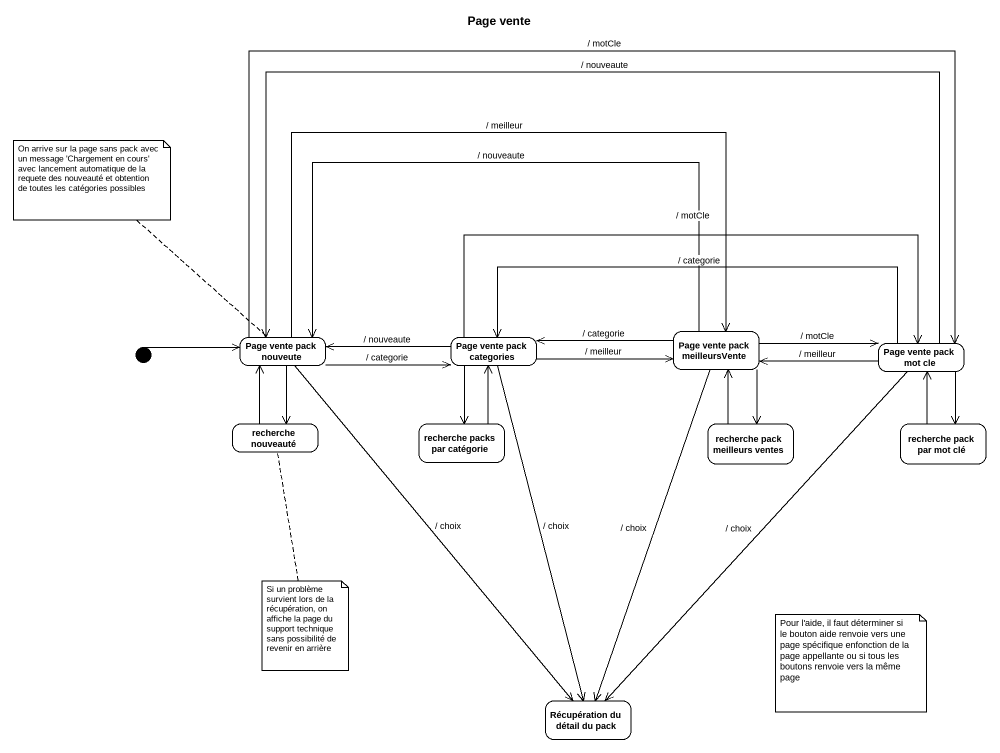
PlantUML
@startuml
title Page vente
hide empty description
state "Page vente pack nouveute" as Page_vente_pack_nouveute
state "Page vente pack categories" as Page_vente_pack_categories
state "Page vente pack meilleursVente" as Page_vente_pack
state "Page vente pack mot cle" as Page_vente_pack_mot_cle
state "recherche nouveauté" as recherche_nouveauté
state "recherche packs par catégorie" as recherche_packs_par
state "recherche pack meilleurs ventes" as recherche_pack_meilleurs
state "recherche pack par mot clé" as recherche_pack_par_mot_clé
state "Récupération du détail du pack" as Récupération_du_détail_du
[*] -right-> Page_vente_pack_nouveute
Page_vente_pack_nouveute -right-> Page_vente_pack_categories : / categorie
Page_vente_pack_nouveute -right-> Page_vente_pack : / meilleur
Page_vente_pack_nouveute -right-> Page_vente_pack_mot_cle : / motCle
Page_vente_pack_nouveute --> recherche_nouveauté
Page_vente_pack_nouveute --> Récupération_du_détail_du : / choix
Page_vente_pack_categories -left-> Page_vente_pack_nouveute : / nouveaute
Page_vente_pack_categories -right-> Page_vente_pack : / meilleur
Page_vente_pack_categories -right-> Page_vente_pack_mot_cle : / motCle
Page_vente_pack_categories --> recherche_packs_par
Page_vente_pack_categories --> Récupération_du_détail_du : / choix
Page_vente_pack -left-> Page_vente_pack_nouveute : / nouveaute
Page_vente_pack -left-> Page_vente_pack_categories : / categorie
Page_vente_pack -right-> Page_vente_pack_mot_cle : / motCle
Page_vente_pack --> recherche_pack_meilleurs
Page_vente_pack --> Récupération_du_détail_du : / choix
Page_vente_pack_mot_cle -left-> Page_vente_pack_nouveute : / nouveaute
Page_vente_pack_mot_cle -left-> Page_vente_pack_categories : / categorie
Page_vente_pack_mot_cle -left-> Page_vente_pack : / meilleur
Page_vente_pack_mot_cle --> recherche_pack_par_mot_clé
Page_vente_pack_mot_cle --> Récupération_du_détail_du : / choix
recherche_nouveauté -up-> Page_vente_pack_nouveute
recherche_packs_par -up-> Page_vente_pack_categories
recherche_pack_meilleurs -up-> Page_vente_pack
recherche_pack_par_mot_clé -up-> Page_vente_pack_mot_cle
note top of Page_vente_pack_nouveute
  On arrive sur la page sans pack avec un message 'Chargement en cours'
  avec lancement automatique de la requete des nouveauté et obtention de toutes les catégories possibles
end note
note bottom of recherche_nouveauté : Si un problème survient lors de la récupération, on affiche la page du support technique sans possibilité de revenir en arrière
note as N3
  Pour l'aide, il faut déterminer si le bouton aide renvoie vers une page spécifique enfonction de la page appellante ou si tous les boutons renvoie vers la même page
end note
@enduml
